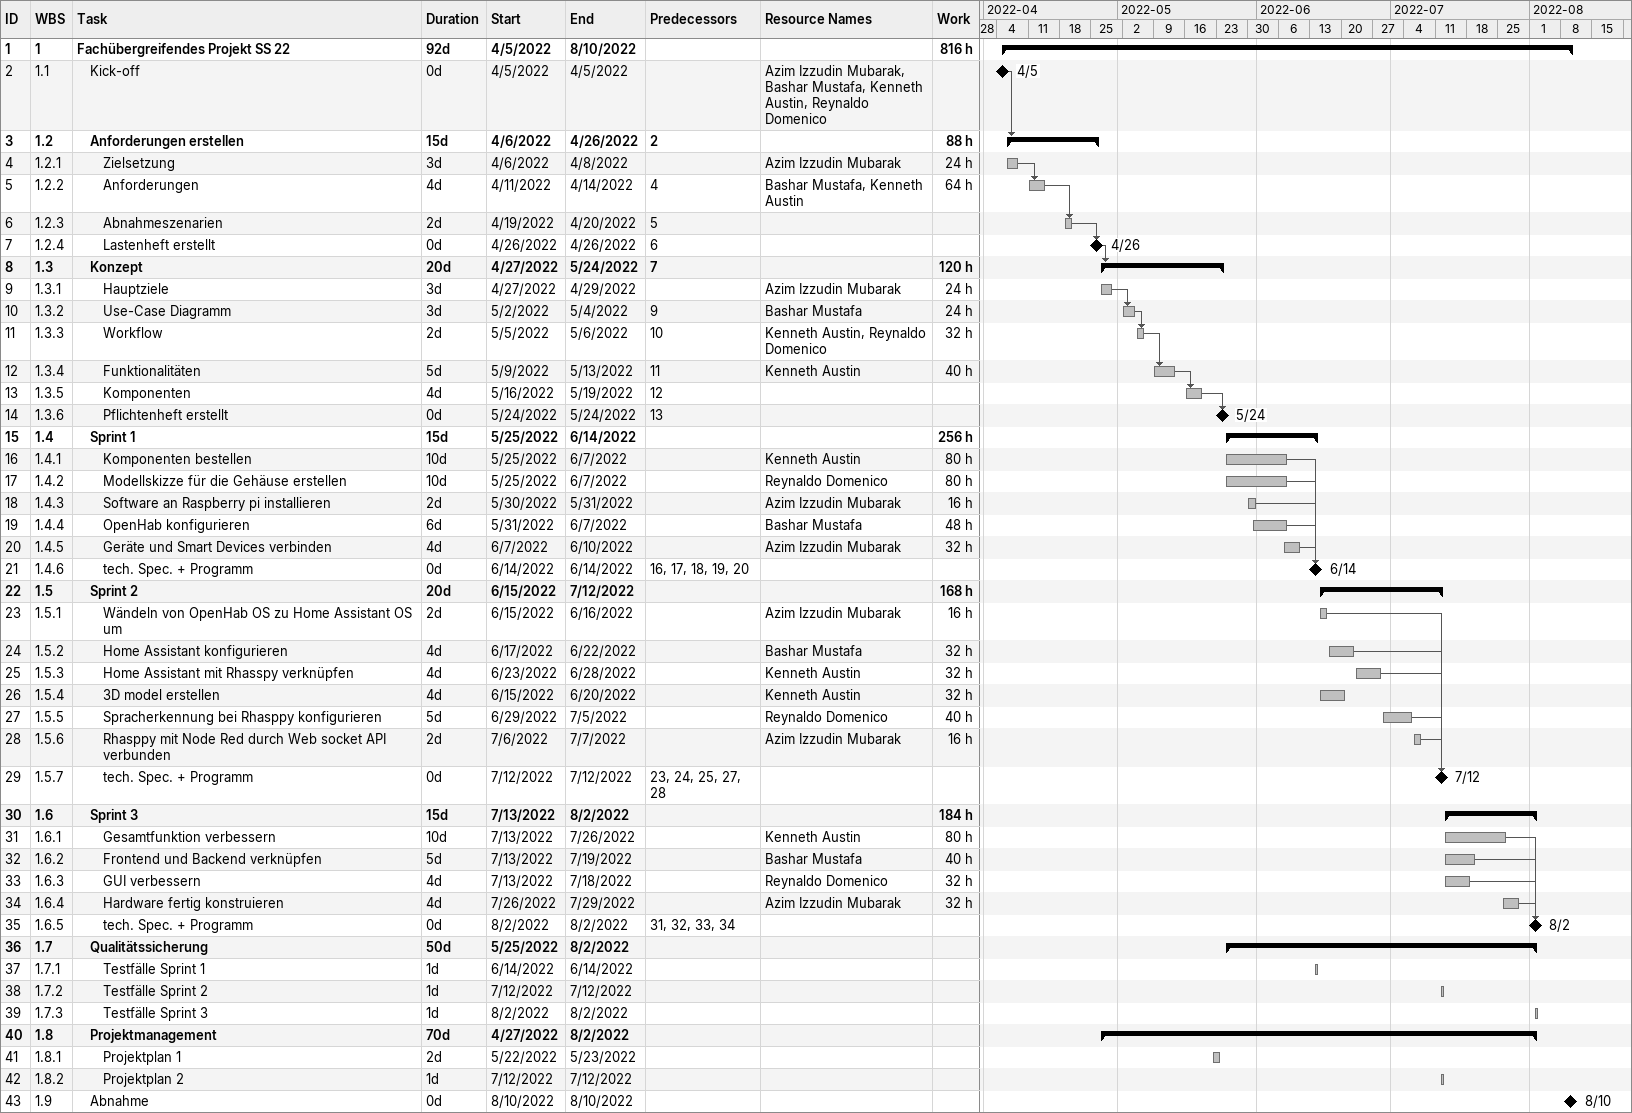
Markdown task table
| ID | WBS | Task | Duration | Start | Finish | Predecessors | Resources | Work (h) |
|---|---|---|---|---|---|---|---|---|
| 1 | 1 | **Fachübergreifendes Projekt SS 22** | 92d | 2022-04-05 | 2022-08-10 |  |  | 816 |
| 2 | 1.1 | Kick-off | 0d | 2022-04-05 | 2022-04-05 |  | Azim Izzudin Mubarak, Bashar Mustafa, Kenneth Austin, Reynaldo Domenico |  |
| 3 | 1.2 | **Anforderungen erstellen** | 15d | 2022-04-06 | 2022-04-26 | 2 |  | 88 |
| 4 | 1.2.1 | Zielsetzung | 3d | 2022-04-06 | 2022-04-08 |  | Azim Izzudin Mubarak | 24 |
| 5 | 1.2.2 | Anforderungen | 4d | 2022-04-11 | 2022-04-14 | 4 | Bashar Mustafa, Kenneth Austin | 64 |
| 6 | 1.2.3 | Abnahmeszenarien | 2d | 2022-04-19 | 2022-04-20 | 5 |  |  |
| 7 | 1.2.4 | Lastenheft erstellt | 0d | 2022-04-26 | 2022-04-26 | 6 |  |  |
| 8 | 1.3 | **Konzept** | 20d | 2022-04-27 | 2022-05-24 | 7 |  | 120 |
| 9 | 1.3.1 | Hauptziele | 3d | 2022-04-27 | 2022-04-29 |  | Azim Izzudin Mubarak | 24 |
| 10 | 1.3.2 | Use-Case Diagramm | 3d | 2022-05-02 | 2022-05-04 | 9 | Bashar Mustafa | 24 |
| 11 | 1.3.3 | Workflow | 2d | 2022-05-05 | 2022-05-06 | 10 | Kenneth Austin, Reynaldo Domenico | 32 |
| 12 | 1.3.4 | Funktionalitäten | 5d | 2022-05-09 | 2022-05-13 | 11 | Kenneth Austin | 40 |
| 13 | 1.3.5 | Komponenten | 4d | 2022-05-16 | 2022-05-19 | 12 |  |  |
| 14 | 1.3.6 | Pflichtenheft erstellt | 0d | 2022-05-24 | 2022-05-24 | 13 |  |  |
| 15 | 1.4 | **Sprint 1** | 15d | 2022-05-25 | 2022-06-14 |  |  | 256 |
| 16 | 1.4.1 | Komponenten bestellen | 10d | 2022-05-25 | 2022-06-07 |  | Kenneth Austin | 80 |
| 17 | 1.4.2 | Modellskizze für die Gehäuse erstellen | 10d | 2022-05-25 | 2022-06-07 |  | Reynaldo Domenico | 80 |
| 18 | 1.4.3 | Software an Raspberry pi installieren | 2d | 2022-05-30 | 2022-05-31 |  | Azim Izzudin Mubarak | 16 |
| 19 | 1.4.4 | OpenHab konfigurieren | 6d | 2022-05-31 | 2022-06-07 |  | Bashar Mustafa | 48 |
| 20 | 1.4.5 | Geräte und Smart Devices verbinden | 4d | 2022-06-07 | 2022-06-10 |  | Azim Izzudin Mubarak | 32 |
| 21 | 1.4.6 | tech. Spec. + Programm | 0d | 2022-06-14 | 2022-06-14 | 16, 17, 18, 19, 20 |  |  |
| 22 | 1.5 | **Sprint 2** | 20d | 2022-06-15 | 2022-07-12 |  |  | 168 |
| 23 | 1.5.1 | Wändeln von OpenHab OS zu Home Assistant OS um | 2d | 2022-06-15 | 2022-06-16 |  | Azim Izzudin Mubarak | 16 |
| 24 | 1.5.2 | Home Assistant konfigurieren | 4d | 2022-06-17 | 2022-06-22 |  | Bashar Mustafa | 32 |
| 25 | 1.5.3 | Home Assistant mit Rhasspy verknüpfen | 4d | 2022-06-23 | 2022-06-28 |  | Kenneth Austin | 32 |
| 26 | 1.5.4 | 3D model erstellen | 4d | 2022-06-15 | 2022-06-20 |  | Kenneth Austin | 32 |
| 27 | 1.5.5 | Spracherkennung bei Rhasppy konfigurieren | 5d | 2022-06-29 | 2022-07-05 |  | Reynaldo Domenico | 40 |
| 28 | 1.5.6 | Rhasppy mit Node Red durch Web socket API verbunden | 2d | 2022-07-06 | 2022-07-07 |  | Azim Izzudin Mubarak | 16 |
| 29 | 1.5.7 | tech. Spec. + Programm | 0d | 2022-07-12 | 2022-07-12 | 23, 24, 25, 27, 28 |  |  |
| 30 | 1.6 | **Sprint 3** | 15d | 2022-07-13 | 2022-08-02 |  |  | 184 |
| 31 | 1.6.1 | Gesamtfunktion verbessern | 10d | 2022-07-13 | 2022-07-26 |  | Kenneth Austin | 80 |
| 32 | 1.6.2 | Frontend und Backend verknüpfen | 5d | 2022-07-13 | 2022-07-19 |  | Bashar Mustafa | 40 |
| 33 | 1.6.3 | GUI verbessern | 4d | 2022-07-13 | 2022-07-18 |  | Reynaldo Domenico | 32 |
| 34 | 1.6.4 | Hardware fertig konstruieren | 4d | 2022-07-26 | 2022-07-29 |  | Azim Izzudin Mubarak | 32 |
| 35 | 1.6.5 | tech. Spec. + Programm | 0d | 2022-08-02 | 2022-08-02 | 31, 32, 33, 34 |  |  |
| 36 | 1.7 | **Qualitätssicherung** | 50d | 2022-05-25 | 2022-08-02 |  |  |  |
| 37 | 1.7.1 | Testfälle Sprint 1 | 1d | 2022-06-14 | 2022-06-14 |  |  |  |
| 38 | 1.7.2 | Testfälle Sprint 2 | 1d | 2022-07-12 | 2022-07-12 |  |  |  |
| 39 | 1.7.3 | Testfälle Sprint 3 | 1d | 2022-08-02 | 2022-08-02 |  |  |  |
| 40 | 1.8 | **Projektmanagement** | 70d | 2022-04-27 | 2022-08-02 |  |  |  |
| 41 | 1.8.1 | Projektplan 1 | 2d | 2022-05-22 | 2022-05-23 |  |  |  |
| 42 | 1.8.2 | Projektplan 2 | 1d | 2022-07-12 | 2022-07-12 |  |  |  |
| 43 | 1.9 | Abnahme | 0d | 2022-08-10 | 2022-08-10 |  |  |  |
